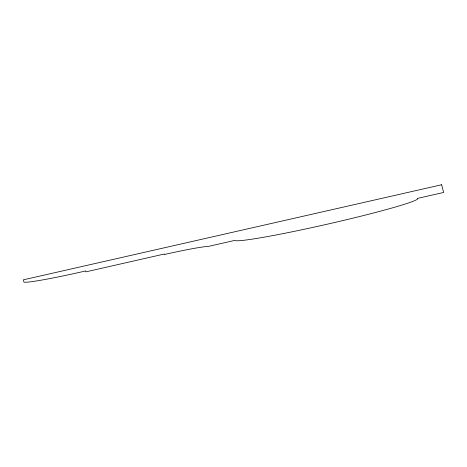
<?xml version="1.0" encoding="UTF-8"?>
<svg xmlns="http://www.w3.org/2000/svg" width="467" height="467" viewBox="0 0 467 467"><rect width="100%" height="100%" fill="white"/><g stroke="black" fill="none" stroke-linecap="round" stroke-linejoin="round"><path stroke-width="0.7" d="M441.63 184.763L23.35 279.832L23.945 282.097A58.258 3.047 -12.8 0 0 85.654 270.948L85.893 271.852L164.32 254.025L164.442 254.48A47.687 2.498 -12.8 0 1 208.486 246.383L234.627 240.447A93.937 4.915 -12.8 0 0 331.675 223.185A93.937 4.915 -12.8 0 0 417.51 198.399L443.65 192.457L441.63 184.763"/></g></svg>
